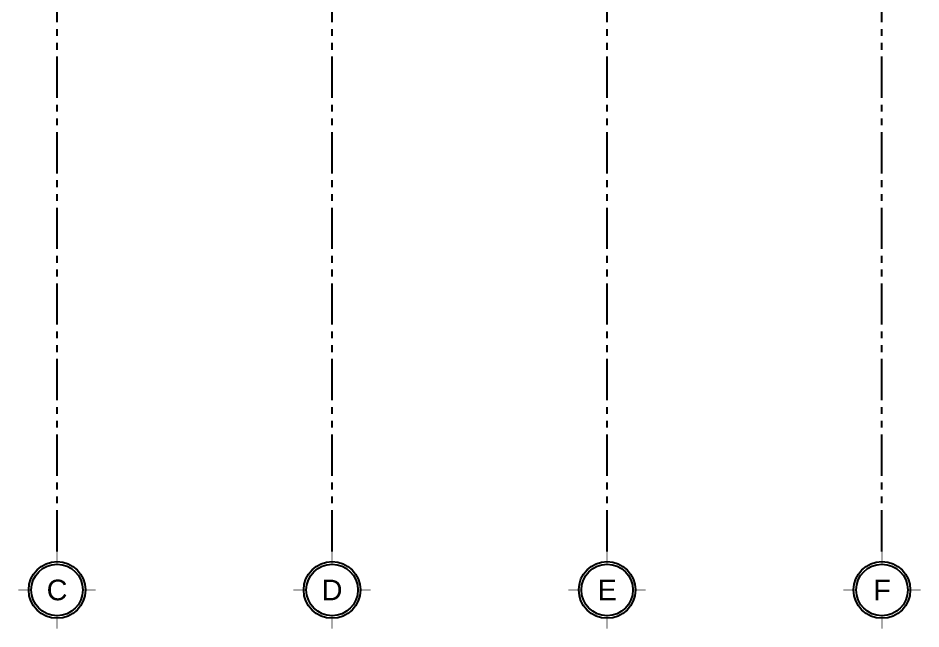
# Model space of a CAD drawing. Header units: metres. Extents: x -6.1 to 26.1, y -10.1 to 14.1.
# Drawn here: x 7.43 to 20.56, y -10.09 to -1.2 of the extents above; entities that cross this region are included whole.
import ezdxf
from ezdxf.enums import TextEntityAlignment as Align

# ---------------------------------------------------------------- set-up
doc = ezdxf.new("R2010")
doc.units = ezdxf.units.M
doc.header["$MEASUREMENT"] = 0
doc.linetypes.add('Xref_Ejes$0$ACAD_ISO05W100', pattern=[33, 24, -3, 0, -3, 0, -3])
for name, color, linetype in [('Xref_Ejes$0$00-EJES', 1, 'Xref_Ejes$0$ACAD_ISO05W100'), ('Xref_Ejes$0$Globo Eje', 1, 'Continuous'), ('Xref_Ejes$0$Texto', 7, 'Continuous')]:
    doc.layers.add(name, color=color, linetype=linetype)
doc.styles.add('Xref_Ejes$0$Arial', font='arial.ttf')

# ---------------------------------------------------------------- blocks, each defined once
blk = doc.blocks.new('*U178')
at = {"layer": 'Xref_Ejes$0$Globo Eje', "ltscale": 0.025, "const_width": 0.00938}
for points in [[(0, 0.5625), (0, 0.375)], [(-0.375, 0), (-0.5625, 0)], [(0.5625, 0), (0.375, 0)], [(0, -0.375), (0, -0.5625)]]:
    blk.add_lwpolyline(points, dxfattribs=at)
at = {"layer": 'Xref_Ejes$0$Globo Eje', "ltscale": 0.025}
for radius in [0.4125, 0.375]:
    blk.add_circle((0, 0), radius, dxfattribs=at)
at = {"layer": 'Xref_Ejes$0$Texto', "color": 7, "ltscale": 0.025, "style": 'Xref_Ejes$0$Arial'}
blk.add_attdef('EJE', text='', height=0.3, dxfattribs=at).set_placement((0, 0), align=Align.MIDDLE_CENTER)
blk = doc.blocks.new('Xref_Ejes')
at = {"layer": 'Xref_Ejes$0$00-EJES', "ltscale": 0.025}
for p, q in [((8, -8.957), (8, 12.987)), ((12, -8.957), (12, 12.987)), ((16, -8.957), (16, 12.987)), ((19.997, -8.957), (19.997, 12.987))]:
    blk.add_line(p, q, dxfattribs=at)
for p, values in [((8, -9.519), {'EJE': 'C'}), ((12, -9.519), {'EJE': 'D'}), ((16, -9.519), {'EJE': 'E'}), ((19.997, -9.519), {'EJE': 'F'})]:
    blk.add_blockref('*U178', p, dxfattribs=at).add_auto_attribs(values)

msp = doc.modelspace()

# ---------------------------------------------------------------- block references
msp.add_blockref('Xref_Ejes', (0, 0))

doc.saveas('drawing.dxf')
